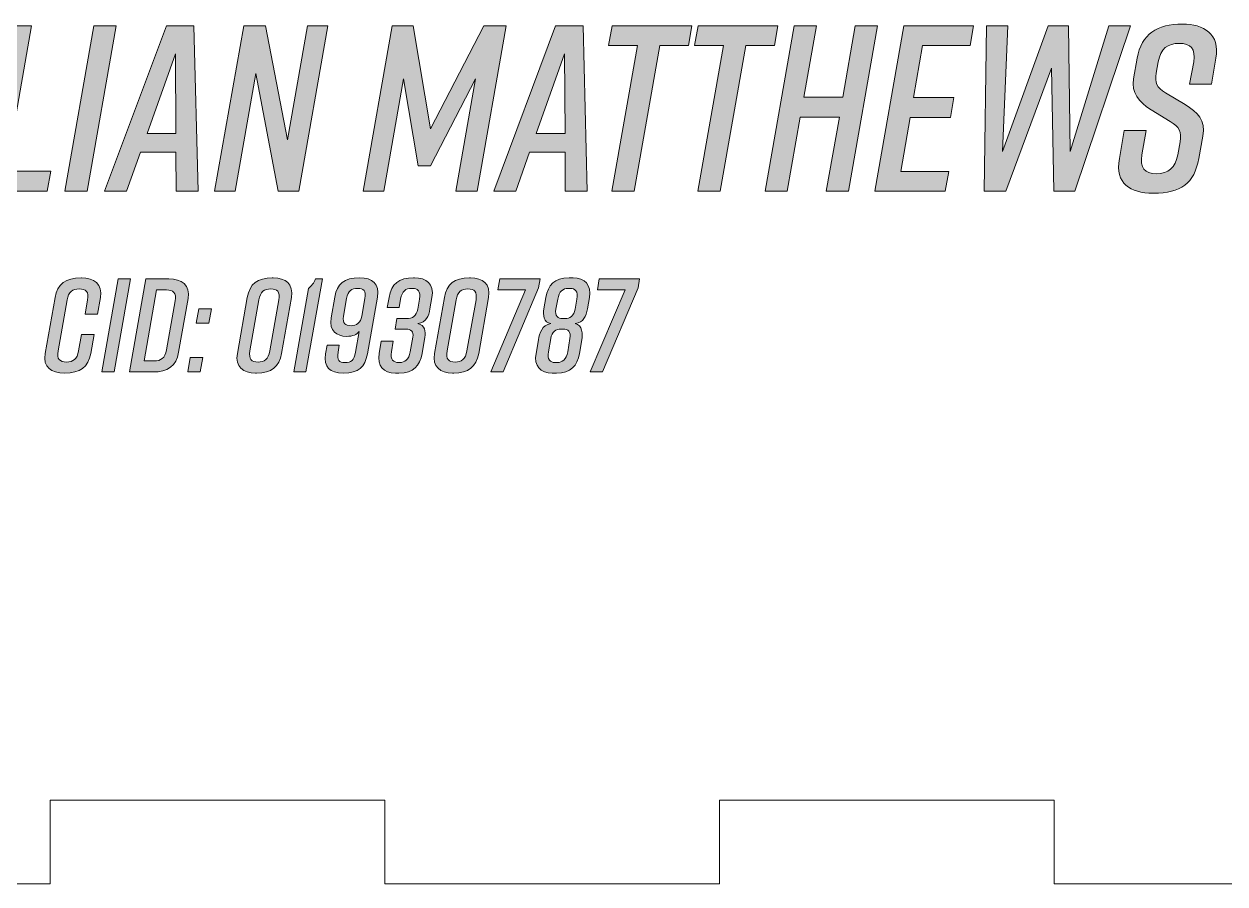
# Model space of a CAD drawing. Header units: millimetres. Extents: x 3 to 406, y -266 to -4.
# Drawn here: x 87.3 to 144.7, y -184.8 to -143.7 of the extents above; entities that cross this region are included whole.
import ezdxf

# ---------------------------------------------------------------- set-up
doc = ezdxf.new("R2010")
doc.units = ezdxf.units.MM
doc.header["$MEASUREMENT"] = 0
doc.layers.add('Layer 1', color=7, linetype='Continuous', lineweight=0)

# ---------------------------------------------------------------- blocks, each defined once
blk = doc.blocks.new('Block_1')
at = {"layer": 'Layer 1', "color": 12, "lineweight": 9, "true_color": 0xe30613}
blk.add_lwpolyline([(40.567, -184.824), (56.567, -184.824), (56.567, -180.824), (72.567, -180.824), (72.567, -184.824), (88.567, -184.824), (88.567, -180.824), (104.567, -180.824), (104.567, -184.824), (120.567, -184.824), (120.567, -180.824), (136.567, -180.824), (136.567, -184.824), (152.567, -184.824)], dxfattribs=at)
blk = doc.blocks.new('Block_2')
at = {"layer": 'Layer 1', "true_color": 0x1d1d1b, "transparency": 33554687}
h = blk.add_hatch(color=250, dxfattribs=at)
h.dxf.hatch_style = 2
edge = h.paths.add_edge_path()
edge.add_spline(control_points=[(88.428, -151.721), (88.428, -151.721), (85.233, -151.721), (85.233, -151.721), (85.233, -151.721), (86.621, -143.819), (86.621, -143.819), (86.621, -143.819), (87.683, -143.819), (87.683, -143.819), (87.683, -143.819), (86.464, -150.762), (86.464, -150.762), (86.464, -150.762), (88.597, -150.762), (88.597, -150.762), (88.597, -150.762), (88.428, -151.721), (88.428, -151.721)], knot_values=[0, 0, 0, 0, 1, 1, 1, 2, 2, 2, 3, 3, 3, 4, 4, 4, 5, 5, 5, 6, 6, 6, 6], degree=3, periodic=0)
h = blk.add_hatch(color=250, dxfattribs=at)
h.dxf.hatch_style = 2
edge = h.paths.add_edge_path()
edge.add_spline(control_points=[(89.274, -151.721), (89.274, -151.721), (90.663, -143.819), (90.663, -143.819), (90.663, -143.819), (91.724, -143.819), (91.724, -143.819), (91.724, -143.819), (90.336, -151.721), (90.336, -151.721), (90.336, -151.721), (89.274, -151.721), (89.274, -151.721)], knot_values=[0, 0, 0, 0, 1, 1, 1, 2, 2, 2, 3, 3, 3, 4, 4, 4, 4], degree=3, periodic=0)
h = blk.add_hatch(color=250, dxfattribs=at)
h.dxf.hatch_style = 2
edge = h.paths.add_edge_path()
edge.add_spline(control_points=[(94.58, -148.967), (94.58, -148.967), (94.558, -145.151), (94.558, -145.151), (94.558, -145.151), (93.203, -148.967), (93.203, -148.967), (93.203, -148.967), (94.58, -148.967), (94.58, -148.967)], knot_values=[0, 0, 0, 0, 1, 1, 1, 2, 2, 2, 3, 3, 3, 3], degree=3, periodic=0)
edge = h.paths.add_edge_path()
edge.add_spline(control_points=[(94.58, -149.859), (94.58, -149.859), (92.887, -149.859), (92.887, -149.859), (92.887, -149.859), (92.221, -151.721), (92.221, -151.721), (92.221, -151.721), (91.171, -151.721), (91.171, -151.721), (91.171, -151.721), (94.129, -143.819), (94.129, -143.819), (94.129, -143.819), (95.438, -143.819), (95.438, -143.819), (95.438, -143.819), (95.641, -151.721), (95.641, -151.721), (95.641, -151.721), (94.591, -151.721), (94.591, -151.721), (94.591, -151.721), (94.58, -149.859), (94.58, -149.859)], knot_values=[0, 0, 0, 0, 1, 1, 1, 2, 2, 2, 3, 3, 3, 4, 4, 4, 5, 5, 5, 6, 6, 6, 7, 7, 7, 8, 8, 8, 8], degree=3, periodic=0)
h = blk.add_hatch(color=250, dxfattribs=at)
h.dxf.hatch_style = 2
edge = h.paths.add_edge_path()
edge.add_spline(control_points=[(96.432, -151.721), (96.432, -151.721), (97.82, -143.819), (97.82, -143.819), (97.82, -143.819), (98.87, -143.819), (98.87, -143.819), (98.87, -143.819), (99.92, -149.26), (99.92, -149.26), (99.92, -149.26), (100.868, -143.819), (100.868, -143.819), (100.868, -143.819), (101.85, -143.819), (101.85, -143.819), (101.85, -143.819), (100.462, -151.721), (100.462, -151.721), (100.462, -151.721), (99.468, -151.721), (99.468, -151.721), (99.468, -151.721), (98.396, -146.1), (98.396, -146.1), (98.396, -146.1), (97.414, -151.721), (97.414, -151.721), (97.414, -151.721), (96.432, -151.721), (96.432, -151.721)], knot_values=[0, 0, 0, 0, 1, 1, 1, 2, 2, 2, 3, 3, 3, 4, 4, 4, 5, 5, 5, 6, 6, 6, 7, 7, 7, 8, 8, 8, 9, 9, 9, 10, 10, 10, 10], degree=3, periodic=0)
h = blk.add_hatch(color=250, dxfattribs=at)
h.dxf.hatch_style = 2
edge = h.paths.add_edge_path()
edge.add_spline(control_points=[(106.749, -150.502), (106.749, -150.502), (106.162, -150.502), (106.162, -150.502), (106.162, -150.502), (105.462, -146.348), (105.462, -146.348), (105.462, -146.348), (104.526, -151.721), (104.526, -151.721), (104.526, -151.721), (103.532, -151.721), (103.532, -151.721), (103.532, -151.721), (104.92, -143.819), (104.92, -143.819), (104.92, -143.819), (105.914, -143.819), (105.914, -143.819), (105.914, -143.819), (106.749, -148.73), (106.749, -148.73), (106.749, -148.73), (109.3, -143.819), (109.3, -143.819), (109.3, -143.819), (110.373, -143.819), (110.373, -143.819), (110.373, -143.819), (108.984, -151.721), (108.984, -151.721), (108.984, -151.721), (107.957, -151.721), (107.957, -151.721), (107.957, -151.721), (108.905, -146.348), (108.905, -146.348), (108.905, -146.348), (106.749, -150.502), (106.749, -150.502)], knot_values=[0, 0, 0, 0, 1, 1, 1, 2, 2, 2, 3, 3, 3, 4, 4, 4, 5, 5, 5, 6, 6, 6, 7, 7, 7, 8, 8, 8, 9, 9, 9, 10, 10, 10, 11, 11, 11, 12, 12, 12, 13, 13, 13, 13], degree=3, periodic=0)
h = blk.add_hatch(color=250, dxfattribs=at)
h.dxf.hatch_style = 2
edge = h.paths.add_edge_path()
edge.add_spline(control_points=[(113.183, -148.967), (113.183, -148.967), (113.161, -145.151), (113.161, -145.151), (113.161, -145.151), (111.806, -148.967), (111.806, -148.967), (111.806, -148.967), (113.183, -148.967), (113.183, -148.967)], knot_values=[0, 0, 0, 0, 1, 1, 1, 2, 2, 2, 3, 3, 3, 3], degree=3, periodic=0)
edge = h.paths.add_edge_path()
edge.add_spline(control_points=[(113.183, -149.859), (113.183, -149.859), (111.49, -149.859), (111.49, -149.859), (111.49, -149.859), (110.824, -151.721), (110.824, -151.721), (110.824, -151.721), (109.775, -151.721), (109.775, -151.721), (109.775, -151.721), (112.732, -143.819), (112.732, -143.819), (112.732, -143.819), (114.041, -143.819), (114.041, -143.819), (114.041, -143.819), (114.245, -151.721), (114.245, -151.721), (114.245, -151.721), (113.195, -151.721), (113.195, -151.721), (113.195, -151.721), (113.183, -149.859), (113.183, -149.859)], knot_values=[0, 0, 0, 0, 1, 1, 1, 2, 2, 2, 3, 3, 3, 4, 4, 4, 5, 5, 5, 6, 6, 6, 7, 7, 7, 8, 8, 8, 8], degree=3, periodic=0)
h = blk.add_hatch(color=250, dxfattribs=at)
h.dxf.hatch_style = 2
edge = h.paths.add_edge_path()
edge.add_spline(control_points=[(119.088, -144.756), (119.088, -144.756), (117.711, -144.756), (117.711, -144.756), (117.711, -144.756), (116.48, -151.721), (116.48, -151.721), (116.48, -151.721), (115.419, -151.721), (115.419, -151.721), (115.419, -151.721), (116.65, -144.756), (116.65, -144.756), (116.65, -144.756), (115.261, -144.756), (115.261, -144.756), (115.261, -144.756), (115.43, -143.819), (115.43, -143.819), (115.43, -143.819), (119.246, -143.819), (119.246, -143.819), (119.246, -143.819), (119.088, -144.756), (119.088, -144.756)], knot_values=[0, 0, 0, 0, 1, 1, 1, 2, 2, 2, 3, 3, 3, 4, 4, 4, 5, 5, 5, 6, 6, 6, 7, 7, 7, 8, 8, 8, 8], degree=3, periodic=0)
h = blk.add_hatch(color=250, dxfattribs=at)
h.dxf.hatch_style = 2
edge = h.paths.add_edge_path()
edge.add_spline(control_points=[(123.197, -144.756), (123.197, -144.756), (121.82, -144.756), (121.82, -144.756), (121.82, -144.756), (120.59, -151.721), (120.59, -151.721), (120.59, -151.721), (119.529, -151.721), (119.529, -151.721), (119.529, -151.721), (120.759, -144.756), (120.759, -144.756), (120.759, -144.756), (119.37, -144.756), (119.37, -144.756), (119.37, -144.756), (119.54, -143.819), (119.54, -143.819), (119.54, -143.819), (123.355, -143.819), (123.355, -143.819), (123.355, -143.819), (123.197, -144.756), (123.197, -144.756)], knot_values=[0, 0, 0, 0, 1, 1, 1, 2, 2, 2, 3, 3, 3, 4, 4, 4, 5, 5, 5, 6, 6, 6, 7, 7, 7, 8, 8, 8, 8], degree=3, periodic=0)
h = blk.add_hatch(color=250, dxfattribs=at)
h.dxf.hatch_style = 2
edge = h.paths.add_edge_path()
edge.add_spline(control_points=[(125.195, -143.819), (125.195, -143.819), (124.597, -147.228), (124.597, -147.228), (124.597, -147.228), (126.46, -147.228), (126.46, -147.228), (126.46, -147.228), (127.058, -143.819), (127.058, -143.819), (127.058, -143.819), (128.119, -143.819), (128.119, -143.819), (128.119, -143.819), (126.731, -151.721), (126.731, -151.721), (126.731, -151.721), (125.67, -151.721), (125.67, -151.721), (125.67, -151.721), (126.302, -148.177), (126.302, -148.177), (126.302, -148.177), (124.428, -148.177), (124.428, -148.177), (124.428, -148.177), (123.807, -151.721), (123.807, -151.721), (123.807, -151.721), (122.746, -151.721), (122.746, -151.721), (122.746, -151.721), (124.134, -143.819), (124.134, -143.819), (124.134, -143.819), (125.195, -143.819), (125.195, -143.819)], knot_values=[0, 0, 0, 0, 1, 1, 1, 2, 2, 2, 3, 3, 3, 4, 4, 4, 5, 5, 5, 6, 6, 6, 7, 7, 7, 8, 8, 8, 9, 9, 9, 10, 10, 10, 11, 11, 11, 12, 12, 12, 12], degree=3, periodic=0)
h = blk.add_hatch(color=250, dxfattribs=at)
h.dxf.hatch_style = 2
edge = h.paths.add_edge_path()
edge.add_spline(control_points=[(127.995, -151.721), (127.995, -151.721), (129.383, -143.819), (129.383, -143.819), (129.383, -143.819), (132.713, -143.819), (132.713, -143.819), (132.713, -143.819), (132.555, -144.756), (132.555, -144.756), (132.555, -144.756), (130.275, -144.756), (130.275, -144.756), (130.275, -144.756), (129.846, -147.24), (129.846, -147.24), (129.846, -147.24), (131.765, -147.24), (131.765, -147.24), (131.765, -147.24), (131.607, -148.188), (131.607, -148.188), (131.607, -148.188), (129.677, -148.188), (129.677, -148.188), (129.677, -148.188), (129.226, -150.784), (129.226, -150.784), (129.226, -150.784), (131.528, -150.784), (131.528, -150.784), (131.528, -150.784), (131.359, -151.721), (131.359, -151.721), (131.359, -151.721), (127.995, -151.721), (127.995, -151.721)], knot_values=[0, 0, 0, 0, 1, 1, 1, 2, 2, 2, 3, 3, 3, 4, 4, 4, 5, 5, 5, 6, 6, 6, 7, 7, 7, 8, 8, 8, 9, 9, 9, 10, 10, 10, 11, 11, 11, 12, 12, 12, 12], degree=3, periodic=0)
h = blk.add_hatch(color=250, dxfattribs=at)
h.dxf.hatch_style = 2
edge = h.paths.add_edge_path()
edge.add_spline(control_points=[(137.545, -151.721), (137.545, -151.721), (136.541, -151.721), (136.541, -151.721), (136.541, -151.721), (136.439, -145.84), (136.439, -145.84), (136.439, -145.84), (134.25, -151.721), (134.25, -151.721), (134.25, -151.721), (133.211, -151.721), (133.211, -151.721), (133.211, -151.721), (133.324, -143.819), (133.324, -143.819), (133.324, -143.819), (134.351, -143.819), (134.351, -143.819), (134.351, -143.819), (134.091, -149.824), (134.091, -149.824), (134.091, -149.824), (136.281, -143.819), (136.281, -143.819), (136.281, -143.819), (137.252, -143.819), (137.252, -143.819), (137.252, -143.819), (137.331, -149.824), (137.331, -149.824), (137.331, -149.824), (139.182, -143.819), (139.182, -143.819), (139.182, -143.819), (140.21, -143.819), (140.21, -143.819), (140.21, -143.819), (137.545, -151.721), (137.545, -151.721)], knot_values=[0, 0, 0, 0, 1, 1, 1, 2, 2, 2, 3, 3, 3, 4, 4, 4, 5, 5, 5, 6, 6, 6, 7, 7, 7, 8, 8, 8, 9, 9, 9, 10, 10, 10, 11, 11, 11, 12, 12, 12, 13, 13, 13, 13], degree=3, periodic=0)
h = blk.add_hatch(color=250, dxfattribs=at)
h.dxf.hatch_style = 2
edge = h.paths.add_edge_path()
edge.add_spline(control_points=[(143.032, -146.607), (143.032, -146.607), (143.235, -145.535), (143.235, -145.535), (143.337, -144.903), (143.088, -144.655), (142.535, -144.655), (141.993, -144.655), (141.643, -144.903), (141.542, -145.535), (141.542, -145.535), (141.44, -146.077), (141.44, -146.077), (141.361, -146.551), (141.474, -146.754), (141.88, -147.014), (141.88, -147.014), (142.817, -147.578), (142.817, -147.578), (143.427, -147.962), (143.811, -148.312), (143.675, -149.08), (143.675, -149.08), (143.472, -150.163), (143.472, -150.163), (143.269, -151.349), (142.614, -151.811), (141.305, -151.811), (141.305, -151.811), (141.282, -151.811), (141.282, -151.811), (140.199, -151.811), (139.465, -151.36), (139.679, -150.163), (139.679, -150.163), (139.916, -148.82), (139.916, -148.82), (139.916, -148.82), (140.966, -148.82), (140.966, -148.82), (140.966, -148.82), (140.752, -149.983), (140.752, -149.983), (140.65, -150.603), (140.887, -150.886), (141.451, -150.886), (142.005, -150.886), (142.366, -150.603), (142.467, -149.983), (142.467, -149.983), (142.58, -149.362), (142.58, -149.362), (142.671, -148.865), (142.535, -148.651), (142.106, -148.391), (142.106, -148.391), (141.192, -147.827), (141.192, -147.827), (140.594, -147.454), (140.244, -147.003), (140.357, -146.348), (140.357, -146.348), (140.526, -145.354), (140.526, -145.354), (140.729, -144.214), (141.497, -143.729), (142.693, -143.729), (142.693, -143.729), (142.716, -143.729), (142.716, -143.729), (143.687, -143.729), (144.511, -144.214), (144.296, -145.354), (144.296, -145.354), (144.081, -146.607), (144.081, -146.607), (144.081, -146.607), (143.032, -146.607), (143.032, -146.607)], knot_values=[0, 0, 0, 0, 1, 1, 1, 2, 2, 2, 3, 3, 3, 4, 4, 4, 5, 5, 5, 6, 6, 6, 7, 7, 7, 8, 8, 8, 9, 9, 9, 10, 10, 10, 11, 11, 11, 12, 12, 12, 13, 13, 13, 14, 14, 14, 15, 15, 15, 16, 16, 16, 17, 17, 17, 18, 18, 18, 19, 19, 19, 20, 20, 20, 21, 21, 21, 22, 22, 22, 23, 23, 23, 24, 24, 24, 25, 25, 25, 26, 26, 26, 26], degree=3, periodic=0)
at = {"layer": 'Layer 1'}
for points, knots in [([(88.428, -151.721), (88.428, -151.721), (85.233, -151.721), (85.233, -151.721), (85.233, -151.721), (86.621, -143.819), (86.621, -143.819), (86.621, -143.819), (87.683, -143.819), (87.683, -143.819), (87.683, -143.819), (86.464, -150.762), (86.464, -150.762), (86.464, -150.762), (88.597, -150.762), (88.597, -150.762), (88.597, -150.762), (88.428, -151.721), (88.428, -151.721)], [0, 0, 0, 0, 1, 1, 1, 2, 2, 2, 3, 3, 3, 4, 4, 4, 5, 5, 5, 6, 6, 6, 6]), ([(89.274, -151.721), (89.274, -151.721), (90.663, -143.819), (90.663, -143.819), (90.663, -143.819), (91.724, -143.819), (91.724, -143.819), (91.724, -143.819), (90.336, -151.721), (90.336, -151.721), (90.336, -151.721), (89.274, -151.721), (89.274, -151.721)], [0, 0, 0, 0, 1, 1, 1, 2, 2, 2, 3, 3, 3, 4, 4, 4, 4]), ([(94.58, -149.859), (94.58, -149.859), (92.887, -149.859), (92.887, -149.859), (92.887, -149.859), (92.221, -151.721), (92.221, -151.721), (92.221, -151.721), (91.171, -151.721), (91.171, -151.721), (91.171, -151.721), (94.129, -143.819), (94.129, -143.819), (94.129, -143.819), (95.438, -143.819), (95.438, -143.819), (95.438, -143.819), (95.641, -151.721), (95.641, -151.721), (95.641, -151.721), (94.591, -151.721), (94.591, -151.721), (94.591, -151.721), (94.58, -149.859), (94.58, -149.859)], [0, 0, 0, 0, 1, 1, 1, 2, 2, 2, 3, 3, 3, 4, 4, 4, 5, 5, 5, 6, 6, 6, 7, 7, 7, 8, 8, 8, 8]), ([(96.432, -151.721), (96.432, -151.721), (97.82, -143.819), (97.82, -143.819), (97.82, -143.819), (98.87, -143.819), (98.87, -143.819), (98.87, -143.819), (99.92, -149.26), (99.92, -149.26), (99.92, -149.26), (100.868, -143.819), (100.868, -143.819), (100.868, -143.819), (101.85, -143.819), (101.85, -143.819), (101.85, -143.819), (100.462, -151.721), (100.462, -151.721), (100.462, -151.721), (99.468, -151.721), (99.468, -151.721), (99.468, -151.721), (98.396, -146.1), (98.396, -146.1), (98.396, -146.1), (97.414, -151.721), (97.414, -151.721), (97.414, -151.721), (96.432, -151.721), (96.432, -151.721)], [0, 0, 0, 0, 1, 1, 1, 2, 2, 2, 3, 3, 3, 4, 4, 4, 5, 5, 5, 6, 6, 6, 7, 7, 7, 8, 8, 8, 9, 9, 9, 10, 10, 10, 10]), ([(106.749, -150.502), (106.749, -150.502), (106.162, -150.502), (106.162, -150.502), (106.162, -150.502), (105.462, -146.348), (105.462, -146.348), (105.462, -146.348), (104.526, -151.721), (104.526, -151.721), (104.526, -151.721), (103.532, -151.721), (103.532, -151.721), (103.532, -151.721), (104.92, -143.819), (104.92, -143.819), (104.92, -143.819), (105.914, -143.819), (105.914, -143.819), (105.914, -143.819), (106.749, -148.73), (106.749, -148.73), (106.749, -148.73), (109.3, -143.819), (109.3, -143.819), (109.3, -143.819), (110.373, -143.819), (110.373, -143.819), (110.373, -143.819), (108.984, -151.721), (108.984, -151.721), (108.984, -151.721), (107.957, -151.721), (107.957, -151.721), (107.957, -151.721), (108.905, -146.348), (108.905, -146.348), (108.905, -146.348), (106.749, -150.502), (106.749, -150.502)], [0, 0, 0, 0, 1, 1, 1, 2, 2, 2, 3, 3, 3, 4, 4, 4, 5, 5, 5, 6, 6, 6, 7, 7, 7, 8, 8, 8, 9, 9, 9, 10, 10, 10, 11, 11, 11, 12, 12, 12, 13, 13, 13, 13]), ([(113.183, -149.859), (113.183, -149.859), (111.49, -149.859), (111.49, -149.859), (111.49, -149.859), (110.824, -151.721), (110.824, -151.721), (110.824, -151.721), (109.775, -151.721), (109.775, -151.721), (109.775, -151.721), (112.732, -143.819), (112.732, -143.819), (112.732, -143.819), (114.041, -143.819), (114.041, -143.819), (114.041, -143.819), (114.245, -151.721), (114.245, -151.721), (114.245, -151.721), (113.195, -151.721), (113.195, -151.721), (113.195, -151.721), (113.183, -149.859), (113.183, -149.859)], [0, 0, 0, 0, 1, 1, 1, 2, 2, 2, 3, 3, 3, 4, 4, 4, 5, 5, 5, 6, 6, 6, 7, 7, 7, 8, 8, 8, 8]), ([(119.088, -144.756), (119.088, -144.756), (117.711, -144.756), (117.711, -144.756), (117.711, -144.756), (116.48, -151.721), (116.48, -151.721), (116.48, -151.721), (115.419, -151.721), (115.419, -151.721), (115.419, -151.721), (116.65, -144.756), (116.65, -144.756), (116.65, -144.756), (115.261, -144.756), (115.261, -144.756), (115.261, -144.756), (115.43, -143.819), (115.43, -143.819), (115.43, -143.819), (119.246, -143.819), (119.246, -143.819), (119.246, -143.819), (119.088, -144.756), (119.088, -144.756)], [0, 0, 0, 0, 1, 1, 1, 2, 2, 2, 3, 3, 3, 4, 4, 4, 5, 5, 5, 6, 6, 6, 7, 7, 7, 8, 8, 8, 8]), ([(123.197, -144.756), (123.197, -144.756), (121.82, -144.756), (121.82, -144.756), (121.82, -144.756), (120.59, -151.721), (120.59, -151.721), (120.59, -151.721), (119.529, -151.721), (119.529, -151.721), (119.529, -151.721), (120.759, -144.756), (120.759, -144.756), (120.759, -144.756), (119.37, -144.756), (119.37, -144.756), (119.37, -144.756), (119.54, -143.819), (119.54, -143.819), (119.54, -143.819), (123.355, -143.819), (123.355, -143.819), (123.355, -143.819), (123.197, -144.756), (123.197, -144.756)], [0, 0, 0, 0, 1, 1, 1, 2, 2, 2, 3, 3, 3, 4, 4, 4, 5, 5, 5, 6, 6, 6, 7, 7, 7, 8, 8, 8, 8]), ([(125.195, -143.819), (125.195, -143.819), (124.597, -147.228), (124.597, -147.228), (124.597, -147.228), (126.46, -147.228), (126.46, -147.228), (126.46, -147.228), (127.058, -143.819), (127.058, -143.819), (127.058, -143.819), (128.119, -143.819), (128.119, -143.819), (128.119, -143.819), (126.731, -151.721), (126.731, -151.721), (126.731, -151.721), (125.67, -151.721), (125.67, -151.721), (125.67, -151.721), (126.302, -148.177), (126.302, -148.177), (126.302, -148.177), (124.428, -148.177), (124.428, -148.177), (124.428, -148.177), (123.807, -151.721), (123.807, -151.721), (123.807, -151.721), (122.746, -151.721), (122.746, -151.721), (122.746, -151.721), (124.134, -143.819), (124.134, -143.819), (124.134, -143.819), (125.195, -143.819), (125.195, -143.819)], [0, 0, 0, 0, 1, 1, 1, 2, 2, 2, 3, 3, 3, 4, 4, 4, 5, 5, 5, 6, 6, 6, 7, 7, 7, 8, 8, 8, 9, 9, 9, 10, 10, 10, 11, 11, 11, 12, 12, 12, 12]), ([(127.995, -151.721), (127.995, -151.721), (129.383, -143.819), (129.383, -143.819), (129.383, -143.819), (132.713, -143.819), (132.713, -143.819), (132.713, -143.819), (132.555, -144.756), (132.555, -144.756), (132.555, -144.756), (130.275, -144.756), (130.275, -144.756), (130.275, -144.756), (129.846, -147.24), (129.846, -147.24), (129.846, -147.24), (131.765, -147.24), (131.765, -147.24), (131.765, -147.24), (131.607, -148.188), (131.607, -148.188), (131.607, -148.188), (129.677, -148.188), (129.677, -148.188), (129.677, -148.188), (129.226, -150.784), (129.226, -150.784), (129.226, -150.784), (131.528, -150.784), (131.528, -150.784), (131.528, -150.784), (131.359, -151.721), (131.359, -151.721), (131.359, -151.721), (127.995, -151.721), (127.995, -151.721)], [0, 0, 0, 0, 1, 1, 1, 2, 2, 2, 3, 3, 3, 4, 4, 4, 5, 5, 5, 6, 6, 6, 7, 7, 7, 8, 8, 8, 9, 9, 9, 10, 10, 10, 11, 11, 11, 12, 12, 12, 12]), ([(137.545, -151.721), (137.545, -151.721), (136.541, -151.721), (136.541, -151.721), (136.541, -151.721), (136.439, -145.84), (136.439, -145.84), (136.439, -145.84), (134.25, -151.721), (134.25, -151.721), (134.25, -151.721), (133.211, -151.721), (133.211, -151.721), (133.211, -151.721), (133.324, -143.819), (133.324, -143.819), (133.324, -143.819), (134.351, -143.819), (134.351, -143.819), (134.351, -143.819), (134.091, -149.824), (134.091, -149.824), (134.091, -149.824), (136.281, -143.819), (136.281, -143.819), (136.281, -143.819), (137.252, -143.819), (137.252, -143.819), (137.252, -143.819), (137.331, -149.824), (137.331, -149.824), (137.331, -149.824), (139.182, -143.819), (139.182, -143.819), (139.182, -143.819), (140.21, -143.819), (140.21, -143.819), (140.21, -143.819), (137.545, -151.721), (137.545, -151.721)], [0, 0, 0, 0, 1, 1, 1, 2, 2, 2, 3, 3, 3, 4, 4, 4, 5, 5, 5, 6, 6, 6, 7, 7, 7, 8, 8, 8, 9, 9, 9, 10, 10, 10, 11, 11, 11, 12, 12, 12, 13, 13, 13, 13]), ([(143.032, -146.607), (143.032, -146.607), (143.235, -145.535), (143.235, -145.535), (143.337, -144.903), (143.088, -144.655), (142.535, -144.655), (141.993, -144.655), (141.643, -144.903), (141.542, -145.535), (141.542, -145.535), (141.44, -146.077), (141.44, -146.077), (141.361, -146.551), (141.474, -146.754), (141.88, -147.014), (141.88, -147.014), (142.817, -147.578), (142.817, -147.578), (143.427, -147.962), (143.811, -148.312), (143.675, -149.08), (143.675, -149.08), (143.472, -150.163), (143.472, -150.163), (143.269, -151.349), (142.614, -151.811), (141.305, -151.811), (141.305, -151.811), (141.282, -151.811), (141.282, -151.811), (140.199, -151.811), (139.465, -151.36), (139.679, -150.163), (139.679, -150.163), (139.916, -148.82), (139.916, -148.82), (139.916, -148.82), (140.966, -148.82), (140.966, -148.82), (140.966, -148.82), (140.752, -149.983), (140.752, -149.983), (140.65, -150.603), (140.887, -150.886), (141.451, -150.886), (142.005, -150.886), (142.366, -150.603), (142.467, -149.983), (142.467, -149.983), (142.58, -149.362), (142.58, -149.362), (142.671, -148.865), (142.535, -148.651), (142.106, -148.391), (142.106, -148.391), (141.192, -147.827), (141.192, -147.827), (140.594, -147.454), (140.244, -147.003), (140.357, -146.348), (140.357, -146.348), (140.526, -145.354), (140.526, -145.354), (140.729, -144.214), (141.497, -143.729), (142.693, -143.729), (142.693, -143.729), (142.716, -143.729), (142.716, -143.729), (143.687, -143.729), (144.511, -144.214), (144.296, -145.354), (144.296, -145.354), (144.081, -146.607), (144.081, -146.607), (144.081, -146.607), (143.032, -146.607), (143.032, -146.607)], [0, 0, 0, 0, 1, 1, 1, 2, 2, 2, 3, 3, 3, 4, 4, 4, 5, 5, 5, 6, 6, 6, 7, 7, 7, 8, 8, 8, 9, 9, 9, 10, 10, 10, 11, 11, 11, 12, 12, 12, 13, 13, 13, 14, 14, 14, 15, 15, 15, 16, 16, 16, 17, 17, 17, 18, 18, 18, 19, 19, 19, 20, 20, 20, 21, 21, 21, 22, 22, 22, 23, 23, 23, 24, 24, 24, 25, 25, 25, 26, 26, 26, 26]), ([(94.58, -148.967), (94.58, -148.967), (94.558, -145.151), (94.558, -145.151), (94.558, -145.151), (93.203, -148.967), (93.203, -148.967), (93.203, -148.967), (94.58, -148.967), (94.58, -148.967)], [0, 0, 0, 0, 1, 1, 1, 2, 2, 2, 3, 3, 3, 3]), ([(113.183, -148.967), (113.183, -148.967), (113.161, -145.151), (113.161, -145.151), (113.161, -145.151), (111.806, -148.967), (111.806, -148.967), (111.806, -148.967), (113.183, -148.967), (113.183, -148.967)], [0, 0, 0, 0, 1, 1, 1, 2, 2, 2, 3, 3, 3, 3])]:
    blk.add_open_spline(points, degree=3, knots=knots, dxfattribs=at)
blk = doc.blocks.new('Block_3')
at = {"layer": 'Layer 1', "true_color": 0x1d1d1b, "transparency": 33554687}
h = blk.add_hatch(color=250, dxfattribs=at)
h.dxf.hatch_style = 2
edge = h.paths.add_edge_path()
edge.add_spline(control_points=[(90.506, -159.467), (90.391, -160.134), (89.998, -160.407), (89.261, -160.407), (89.261, -160.407), (89.248, -160.407), (89.248, -160.407), (88.638, -160.407), (88.207, -160.14), (88.333, -159.467), (88.333, -159.467), (88.804, -156.799), (88.804, -156.799), (88.911, -156.158), (89.312, -155.859), (90.049, -155.859), (90.049, -155.859), (90.061, -155.859), (90.061, -155.859), (90.671, -155.859), (91.09, -156.158), (90.976, -156.799), (90.976, -156.799), (90.836, -157.593), (90.836, -157.593), (90.836, -157.593), (90.239, -157.593), (90.239, -157.593), (90.239, -157.593), (90.36, -156.913), (90.36, -156.913), (90.423, -156.526), (90.29, -156.386), (89.959, -156.386), (89.636, -156.386), (89.445, -156.526), (89.382, -156.913), (89.382, -156.913), (88.95, -159.353), (88.95, -159.353), (88.88, -159.74), (89.02, -159.88), (89.35, -159.88), (89.674, -159.88), (89.858, -159.74), (89.928, -159.353), (89.928, -159.353), (90.068, -158.565), (90.068, -158.565), (90.068, -158.565), (90.665, -158.565), (90.665, -158.565), (90.665, -158.565), (90.506, -159.467), (90.506, -159.467)], knot_values=[0, 0, 0, 0, 1, 1, 1, 2, 2, 2, 3, 3, 3, 4, 4, 4, 5, 5, 5, 6, 6, 6, 7, 7, 7, 8, 8, 8, 9, 9, 9, 10, 10, 10, 11, 11, 11, 12, 12, 12, 13, 13, 13, 14, 14, 14, 15, 15, 15, 16, 16, 16, 17, 17, 17, 18, 18, 18, 18], degree=3, periodic=0)
h = blk.add_hatch(color=250, dxfattribs=at)
h.dxf.hatch_style = 2
edge = h.paths.add_edge_path()
edge.add_spline(control_points=[(91.032, -160.356), (91.032, -160.356), (91.814, -155.91), (91.814, -155.91), (91.814, -155.91), (92.411, -155.91), (92.411, -155.91), (92.411, -155.91), (91.629, -160.356), (91.629, -160.356), (91.629, -160.356), (91.032, -160.356), (91.032, -160.356)], knot_values=[0, 0, 0, 0, 1, 1, 1, 2, 2, 2, 3, 3, 3, 4, 4, 4, 4], degree=3, periodic=0)
h = blk.add_hatch(color=250, dxfattribs=at)
h.dxf.hatch_style = 2
edge = h.paths.add_edge_path()
edge.add_spline(control_points=[(94.125, -156.437), (94.125, -156.437), (93.649, -156.437), (93.649, -156.437), (93.649, -156.437), (93.058, -159.829), (93.058, -159.829), (93.058, -159.829), (93.534, -159.829), (93.534, -159.829), (93.865, -159.829), (94.061, -159.696), (94.131, -159.302), (94.131, -159.302), (94.544, -156.964), (94.544, -156.964), (94.614, -156.57), (94.462, -156.437), (94.125, -156.437)], knot_values=[0, 0, 0, 0, 1, 1, 1, 2, 2, 2, 3, 3, 3, 4, 4, 4, 5, 5, 5, 6, 6, 6, 6], degree=3, periodic=0)
edge = h.paths.add_edge_path()
edge.add_spline(control_points=[(95.16, -156.85), (95.16, -156.85), (94.709, -159.416), (94.709, -159.416), (94.595, -160.07), (94.201, -160.356), (93.464, -160.356), (93.464, -160.356), (92.365, -160.356), (92.365, -160.356), (92.365, -160.356), (93.147, -155.91), (93.147, -155.91), (93.147, -155.91), (94.246, -155.91), (94.246, -155.91), (94.856, -155.91), (95.281, -156.195), (95.16, -156.85)], knot_values=[0, 0, 0, 0, 1, 1, 1, 2, 2, 2, 3, 3, 3, 4, 4, 4, 5, 5, 5, 6, 6, 6, 6], degree=3, periodic=0)
h = blk.add_hatch(color=250, dxfattribs=at)
h.dxf.hatch_style = 2
edge = h.paths.add_edge_path()
edge.add_spline(control_points=[(99.116, -156.386), (98.811, -156.386), (98.614, -156.52), (98.551, -156.913), (98.551, -156.913), (98.119, -159.353), (98.119, -159.353), (98.049, -159.746), (98.195, -159.88), (98.506, -159.88), (98.811, -159.88), (99.002, -159.746), (99.072, -159.353), (99.072, -159.353), (99.504, -156.913), (99.504, -156.913), (99.567, -156.52), (99.428, -156.386), (99.116, -156.386)], knot_values=[0, 0, 0, 0, 1, 1, 1, 2, 2, 2, 3, 3, 3, 4, 4, 4, 5, 5, 5, 6, 6, 6, 6], degree=3, periodic=0)
edge = h.paths.add_edge_path()
edge.add_spline(control_points=[(100.101, -156.799), (100.101, -156.799), (99.631, -159.467), (99.631, -159.467), (99.516, -160.121), (99.148, -160.407), (98.436, -160.407), (98.436, -160.407), (98.386, -160.407), (98.386, -160.407), (97.801, -160.407), (97.401, -160.121), (97.522, -159.467), (97.522, -159.467), (97.992, -156.799), (97.992, -156.799), (98.106, -156.145), (98.475, -155.859), (99.186, -155.859), (99.186, -155.859), (99.237, -155.859), (99.237, -155.859), (99.821, -155.859), (100.215, -156.145), (100.101, -156.799)], knot_values=[0, 0, 0, 0, 1, 1, 1, 2, 2, 2, 3, 3, 3, 4, 4, 4, 5, 5, 5, 6, 6, 6, 7, 7, 7, 8, 8, 8, 8], degree=3, periodic=0)
h = blk.add_hatch(color=250, dxfattribs=at)
h.dxf.hatch_style = 2
edge = h.paths.add_edge_path()
edge.add_spline(control_points=[(100.221, -160.356), (100.221, -160.356), (100.919, -156.374), (100.919, -156.374), (101.059, -156.246), (101.18, -156.107), (101.256, -155.91), (101.256, -155.91), (101.58, -155.91), (101.58, -155.91), (101.58, -155.91), (100.798, -160.356), (100.798, -160.356), (100.798, -160.356), (100.221, -160.356), (100.221, -160.356)], knot_values=[0, 0, 0, 0, 1, 1, 1, 2, 2, 2, 3, 3, 3, 4, 4, 4, 5, 5, 5, 5], degree=3, periodic=0)
h = blk.add_hatch(color=250, dxfattribs=at)
h.dxf.hatch_style = 2
edge = h.paths.add_edge_path()
edge.add_spline(control_points=[(103.472, -157.695), (103.472, -157.695), (103.618, -156.85), (103.618, -156.85), (103.688, -156.469), (103.555, -156.361), (103.269, -156.361), (102.977, -156.361), (102.812, -156.469), (102.742, -156.85), (102.742, -156.85), (102.596, -157.695), (102.596, -157.695), (102.532, -158.038), (102.685, -158.146), (102.951, -158.146), (103.199, -158.146), (103.415, -158.025), (103.472, -157.695)], knot_values=[0, 0, 0, 0, 1, 1, 1, 2, 2, 2, 3, 3, 3, 4, 4, 4, 5, 5, 5, 6, 6, 6, 6], degree=3, periodic=0)
edge = h.paths.add_edge_path()
edge.add_spline(control_points=[(102.392, -159.073), (102.392, -159.073), (102.329, -159.416), (102.329, -159.416), (102.265, -159.797), (102.373, -159.905), (102.666, -159.905), (102.951, -159.905), (103.104, -159.797), (103.167, -159.416), (103.167, -159.416), (103.339, -158.425), (103.339, -158.425), (103.218, -158.565), (103.053, -158.654), (102.729, -158.654), (102.285, -158.654), (101.89, -158.4), (101.999, -157.777), (101.999, -157.777), (102.176, -156.774), (102.176, -156.774), (102.291, -156.132), (102.615, -155.859), (103.351, -155.859), (103.351, -155.859), (103.364, -155.859), (103.364, -155.859), (103.974, -155.859), (104.33, -156.132), (104.209, -156.774), (104.209, -156.774), (103.733, -159.492), (103.733, -159.492), (103.625, -160.134), (103.32, -160.407), (102.583, -160.407), (102.583, -160.407), (102.57, -160.407), (102.57, -160.407), (101.96, -160.407), (101.624, -160.134), (101.738, -159.492), (101.738, -159.492), (101.814, -159.073), (101.814, -159.073), (101.814, -159.073), (102.392, -159.073), (102.392, -159.073)], knot_values=[0, 0, 0, 0, 1, 1, 1, 2, 2, 2, 3, 3, 3, 4, 4, 4, 5, 5, 5, 6, 6, 6, 7, 7, 7, 8, 8, 8, 9, 9, 9, 10, 10, 10, 11, 11, 11, 12, 12, 12, 13, 13, 13, 14, 14, 14, 15, 15, 15, 16, 16, 16, 16], degree=3, periodic=0)
h = blk.add_hatch(color=250, dxfattribs=at)
h.dxf.hatch_style = 2
edge = h.paths.add_edge_path()
edge.add_spline(control_points=[(106.145, -158.044), (106.488, -158.114), (106.526, -158.444), (106.482, -158.686), (106.482, -158.686), (106.349, -159.467), (106.349, -159.467), (106.241, -160.07), (105.936, -160.407), (105.244, -160.407), (105.244, -160.407), (105.072, -160.407), (105.072, -160.407), (104.507, -160.407), (104.183, -160.07), (104.297, -159.467), (104.297, -159.467), (104.392, -158.889), (104.392, -158.889), (104.392, -158.889), (104.97, -158.889), (104.97, -158.889), (104.97, -158.889), (104.888, -159.39), (104.888, -159.39), (104.818, -159.778), (104.977, -159.905), (105.224, -159.905), (105.224, -159.905), (105.269, -159.905), (105.269, -159.905), (105.51, -159.905), (105.713, -159.778), (105.783, -159.39), (105.783, -159.39), (105.904, -158.698), (105.904, -158.698), (105.955, -158.425), (105.821, -158.305), (105.574, -158.305), (105.574, -158.305), (105.065, -158.305), (105.065, -158.305), (105.065, -158.305), (105.148, -157.809), (105.148, -157.809), (105.148, -157.809), (105.599, -157.809), (105.599, -157.809), (105.898, -157.809), (106.082, -157.688), (106.139, -157.352), (106.139, -157.352), (106.228, -156.875), (106.228, -156.875), (106.292, -156.488), (106.133, -156.361), (105.891, -156.361), (105.891, -156.361), (105.834, -156.361), (105.834, -156.361), (105.586, -156.361), (105.383, -156.488), (105.32, -156.875), (105.32, -156.875), (105.25, -157.275), (105.25, -157.275), (105.25, -157.275), (104.678, -157.275), (104.678, -157.275), (104.678, -157.275), (104.767, -156.799), (104.767, -156.799), (104.881, -156.132), (105.244, -155.859), (105.936, -155.859), (105.936, -155.859), (105.98, -155.859), (105.98, -155.859), (106.545, -155.859), (106.939, -156.132), (106.819, -156.799), (106.819, -156.799), (106.724, -157.345), (106.724, -157.345), (106.666, -157.682), (106.545, -157.987), (106.145, -158.044)], knot_values=[0, 0, 0, 0, 1, 1, 1, 2, 2, 2, 3, 3, 3, 4, 4, 4, 5, 5, 5, 6, 6, 6, 7, 7, 7, 8, 8, 8, 9, 9, 9, 10, 10, 10, 11, 11, 11, 12, 12, 12, 13, 13, 13, 14, 14, 14, 15, 15, 15, 16, 16, 16, 17, 17, 17, 18, 18, 18, 19, 19, 19, 20, 20, 20, 21, 21, 21, 22, 22, 22, 23, 23, 23, 24, 24, 24, 25, 25, 25, 26, 26, 26, 27, 27, 27, 28, 28, 28, 29, 29, 29, 29], degree=3, periodic=0)
h = blk.add_hatch(color=250, dxfattribs=at)
h.dxf.hatch_style = 2
edge = h.paths.add_edge_path()
edge.add_spline(control_points=[(108.539, -156.386), (108.234, -156.386), (108.038, -156.52), (107.974, -156.913), (107.974, -156.913), (107.542, -159.353), (107.542, -159.353), (107.472, -159.746), (107.618, -159.88), (107.929, -159.88), (108.234, -159.88), (108.425, -159.746), (108.495, -159.353), (108.495, -159.353), (108.927, -156.913), (108.927, -156.913), (108.99, -156.52), (108.851, -156.386), (108.539, -156.386)], knot_values=[0, 0, 0, 0, 1, 1, 1, 2, 2, 2, 3, 3, 3, 4, 4, 4, 5, 5, 5, 6, 6, 6, 6], degree=3, periodic=0)
edge = h.paths.add_edge_path()
edge.add_spline(control_points=[(109.524, -156.799), (109.524, -156.799), (109.054, -159.467), (109.054, -159.467), (108.939, -160.121), (108.571, -160.407), (107.859, -160.407), (107.859, -160.407), (107.809, -160.407), (107.809, -160.407), (107.224, -160.407), (106.824, -160.121), (106.945, -159.467), (106.945, -159.467), (107.415, -156.799), (107.415, -156.799), (107.529, -156.145), (107.898, -155.859), (108.609, -155.859), (108.609, -155.859), (108.66, -155.859), (108.66, -155.859), (109.244, -155.859), (109.638, -156.145), (109.524, -156.799)], knot_values=[0, 0, 0, 0, 1, 1, 1, 2, 2, 2, 3, 3, 3, 4, 4, 4, 5, 5, 5, 6, 6, 6, 7, 7, 7, 8, 8, 8, 8], degree=3, periodic=0)
h = blk.add_hatch(color=250, dxfattribs=at)
h.dxf.hatch_style = 2
edge = h.paths.add_edge_path()
edge.add_spline(control_points=[(110.221, -160.356), (110.221, -160.356), (109.631, -160.356), (109.631, -160.356), (109.631, -160.356), (111.295, -156.424), (111.295, -156.424), (111.295, -156.424), (109.974, -156.424), (109.974, -156.424), (109.974, -156.424), (110.063, -155.91), (110.063, -155.91), (110.063, -155.91), (111.987, -155.91), (111.987, -155.91), (111.987, -155.91), (111.917, -156.335), (111.917, -156.335), (111.917, -156.335), (110.221, -160.356), (110.221, -160.356)], knot_values=[0, 0, 0, 0, 1, 1, 1, 2, 2, 2, 3, 3, 3, 4, 4, 4, 5, 5, 5, 6, 6, 6, 7, 7, 7, 7], degree=3, periodic=0)
h = blk.add_hatch(color=250, dxfattribs=at)
h.dxf.hatch_style = 2
edge = h.paths.add_edge_path()
edge.add_spline(control_points=[(113.753, -156.875), (113.816, -156.5), (113.657, -156.361), (113.441, -156.361), (113.441, -156.361), (113.321, -156.361), (113.321, -156.361), (113.098, -156.361), (112.895, -156.5), (112.831, -156.875), (112.831, -156.875), (112.742, -157.352), (112.742, -157.352), (112.685, -157.688), (112.844, -157.809), (113.067, -157.809), (113.067, -157.809), (113.187, -157.809), (113.187, -157.809), (113.403, -157.809), (113.607, -157.688), (113.664, -157.352), (113.664, -157.352), (113.753, -156.875), (113.753, -156.875)], knot_values=[0, 0, 0, 0, 1, 1, 1, 2, 2, 2, 3, 3, 3, 4, 4, 4, 5, 5, 5, 6, 6, 6, 7, 7, 7, 8, 8, 8, 8], degree=3, periodic=0)
edge = h.paths.add_edge_path()
edge.add_spline(control_points=[(113.416, -158.762), (113.479, -158.425), (113.321, -158.305), (113.098, -158.305), (113.098, -158.305), (112.977, -158.305), (112.977, -158.305), (112.762, -158.305), (112.559, -158.425), (112.495, -158.762), (112.495, -158.762), (112.387, -159.39), (112.387, -159.39), (112.323, -159.765), (112.476, -159.905), (112.698, -159.905), (112.698, -159.905), (112.819, -159.905), (112.819, -159.905), (113.035, -159.905), (113.244, -159.765), (113.308, -159.39), (113.308, -159.39), (113.416, -158.762), (113.416, -158.762)], knot_values=[0, 0, 0, 0, 1, 1, 1, 2, 2, 2, 3, 3, 3, 4, 4, 4, 5, 5, 5, 6, 6, 6, 7, 7, 7, 8, 8, 8, 8], degree=3, periodic=0)
edge = h.paths.add_edge_path()
edge.add_spline(control_points=[(114.343, -156.799), (114.343, -156.799), (114.248, -157.345), (114.248, -157.345), (114.191, -157.688), (114.07, -157.993), (113.67, -158.044), (114.013, -158.101), (114.032, -158.571), (113.988, -158.813), (113.988, -158.813), (113.873, -159.467), (113.873, -159.467), (113.765, -160.07), (113.46, -160.407), (112.768, -160.407), (112.768, -160.407), (112.571, -160.407), (112.571, -160.407), (112.006, -160.407), (111.682, -160.07), (111.796, -159.467), (111.796, -159.467), (111.91, -158.813), (111.91, -158.813), (111.961, -158.508), (112.076, -158.114), (112.495, -158.044), (112.164, -158), (112.12, -157.625), (112.171, -157.345), (112.171, -157.345), (112.266, -156.799), (112.266, -156.799), (112.368, -156.195), (112.679, -155.859), (113.372, -155.859), (113.372, -155.859), (113.568, -155.859), (113.568, -155.859), (114.134, -155.859), (114.451, -156.195), (114.343, -156.799)], knot_values=[0, 0, 0, 0, 1, 1, 1, 2, 2, 2, 3, 3, 3, 4, 4, 4, 5, 5, 5, 6, 6, 6, 7, 7, 7, 8, 8, 8, 9, 9, 9, 10, 10, 10, 11, 11, 11, 12, 12, 12, 13, 13, 13, 14, 14, 14, 14], degree=3, periodic=0)
h = blk.add_hatch(color=250, dxfattribs=at)
h.dxf.hatch_style = 2
edge = h.paths.add_edge_path()
edge.add_spline(control_points=[(114.977, -160.356), (114.977, -160.356), (114.386, -160.356), (114.386, -160.356), (114.386, -160.356), (116.051, -156.424), (116.051, -156.424), (116.051, -156.424), (114.73, -156.424), (114.73, -156.424), (114.73, -156.424), (114.818, -155.91), (114.818, -155.91), (114.818, -155.91), (116.743, -155.91), (116.743, -155.91), (116.743, -155.91), (116.673, -156.335), (116.673, -156.335), (116.673, -156.335), (114.977, -160.356), (114.977, -160.356)], knot_values=[0, 0, 0, 0, 1, 1, 1, 2, 2, 2, 3, 3, 3, 4, 4, 4, 5, 5, 5, 6, 6, 6, 7, 7, 7, 7], degree=3, periodic=0)
h = blk.add_hatch(color=250, dxfattribs=at)
h.dxf.hatch_style = 2
edge = h.paths.add_edge_path()
edge.add_spline(control_points=[(96.151, -158.031), (96.151, -158.031), (95.554, -158.031), (95.554, -158.031), (95.554, -158.031), (95.674, -157.333), (95.674, -157.333), (95.674, -157.333), (96.277, -157.333), (96.277, -157.333), (96.277, -157.333), (96.151, -158.031), (96.151, -158.031)], knot_values=[0, 0, 0, 0, 1, 1, 1, 2, 2, 2, 3, 3, 3, 4, 4, 4, 4], degree=3, periodic=0)
edge = h.paths.add_edge_path()
edge.add_spline(control_points=[(95.744, -160.356), (95.744, -160.356), (95.147, -160.356), (95.147, -160.356), (95.147, -160.356), (95.268, -159.657), (95.268, -159.657), (95.268, -159.657), (95.871, -159.657), (95.871, -159.657), (95.871, -159.657), (95.744, -160.356), (95.744, -160.356)], knot_values=[0, 0, 0, 0, 1, 1, 1, 2, 2, 2, 3, 3, 3, 4, 4, 4, 4], degree=3, periodic=0)
at = {"layer": 'Layer 1'}
for points, knots in [([(90.506, -159.467), (90.391, -160.134), (89.998, -160.407), (89.261, -160.407), (89.261, -160.407), (89.248, -160.407), (89.248, -160.407), (88.638, -160.407), (88.207, -160.14), (88.333, -159.467), (88.333, -159.467), (88.804, -156.799), (88.804, -156.799), (88.911, -156.158), (89.312, -155.859), (90.049, -155.859), (90.049, -155.859), (90.061, -155.859), (90.061, -155.859), (90.671, -155.859), (91.09, -156.158), (90.976, -156.799), (90.976, -156.799), (90.836, -157.593), (90.836, -157.593), (90.836, -157.593), (90.239, -157.593), (90.239, -157.593), (90.239, -157.593), (90.36, -156.913), (90.36, -156.913), (90.423, -156.526), (90.29, -156.386), (89.959, -156.386), (89.636, -156.386), (89.445, -156.526), (89.382, -156.913), (89.382, -156.913), (88.95, -159.353), (88.95, -159.353), (88.88, -159.74), (89.02, -159.88), (89.35, -159.88), (89.674, -159.88), (89.858, -159.74), (89.928, -159.353), (89.928, -159.353), (90.068, -158.565), (90.068, -158.565), (90.068, -158.565), (90.665, -158.565), (90.665, -158.565), (90.665, -158.565), (90.506, -159.467), (90.506, -159.467)], [0, 0, 0, 0, 1, 1, 1, 2, 2, 2, 3, 3, 3, 4, 4, 4, 5, 5, 5, 6, 6, 6, 7, 7, 7, 8, 8, 8, 9, 9, 9, 10, 10, 10, 11, 11, 11, 12, 12, 12, 13, 13, 13, 14, 14, 14, 15, 15, 15, 16, 16, 16, 17, 17, 17, 18, 18, 18, 18]), ([(91.032, -160.356), (91.032, -160.356), (91.814, -155.91), (91.814, -155.91), (91.814, -155.91), (92.411, -155.91), (92.411, -155.91), (92.411, -155.91), (91.629, -160.356), (91.629, -160.356), (91.629, -160.356), (91.032, -160.356), (91.032, -160.356)], [0, 0, 0, 0, 1, 1, 1, 2, 2, 2, 3, 3, 3, 4, 4, 4, 4]), ([(95.16, -156.85), (95.16, -156.85), (94.709, -159.416), (94.709, -159.416), (94.595, -160.07), (94.201, -160.356), (93.464, -160.356), (93.464, -160.356), (92.365, -160.356), (92.365, -160.356), (92.365, -160.356), (93.147, -155.91), (93.147, -155.91), (93.147, -155.91), (94.246, -155.91), (94.246, -155.91), (94.856, -155.91), (95.281, -156.195), (95.16, -156.85)], [0, 0, 0, 0, 1, 1, 1, 2, 2, 2, 3, 3, 3, 4, 4, 4, 5, 5, 5, 6, 6, 6, 6]), ([(100.101, -156.799), (100.101, -156.799), (99.631, -159.467), (99.631, -159.467), (99.516, -160.121), (99.148, -160.407), (98.436, -160.407), (98.436, -160.407), (98.386, -160.407), (98.386, -160.407), (97.801, -160.407), (97.401, -160.121), (97.522, -159.467), (97.522, -159.467), (97.992, -156.799), (97.992, -156.799), (98.106, -156.145), (98.475, -155.859), (99.186, -155.859), (99.186, -155.859), (99.237, -155.859), (99.237, -155.859), (99.821, -155.859), (100.215, -156.145), (100.101, -156.799)], [0, 0, 0, 0, 1, 1, 1, 2, 2, 2, 3, 3, 3, 4, 4, 4, 5, 5, 5, 6, 6, 6, 7, 7, 7, 8, 8, 8, 8]), ([(100.221, -160.356), (100.221, -160.356), (100.919, -156.374), (100.919, -156.374), (101.059, -156.246), (101.18, -156.107), (101.256, -155.91), (101.256, -155.91), (101.58, -155.91), (101.58, -155.91), (101.58, -155.91), (100.798, -160.356), (100.798, -160.356), (100.798, -160.356), (100.221, -160.356), (100.221, -160.356)], [0, 0, 0, 0, 1, 1, 1, 2, 2, 2, 3, 3, 3, 4, 4, 4, 5, 5, 5, 5]), ([(102.392, -159.073), (102.392, -159.073), (102.329, -159.416), (102.329, -159.416), (102.265, -159.797), (102.373, -159.905), (102.666, -159.905), (102.951, -159.905), (103.104, -159.797), (103.167, -159.416), (103.167, -159.416), (103.339, -158.425), (103.339, -158.425), (103.218, -158.565), (103.053, -158.654), (102.729, -158.654), (102.285, -158.654), (101.89, -158.4), (101.999, -157.777), (101.999, -157.777), (102.176, -156.774), (102.176, -156.774), (102.291, -156.132), (102.615, -155.859), (103.351, -155.859), (103.351, -155.859), (103.364, -155.859), (103.364, -155.859), (103.974, -155.859), (104.33, -156.132), (104.209, -156.774), (104.209, -156.774), (103.733, -159.492), (103.733, -159.492), (103.625, -160.134), (103.32, -160.407), (102.583, -160.407), (102.583, -160.407), (102.57, -160.407), (102.57, -160.407), (101.96, -160.407), (101.624, -160.134), (101.738, -159.492), (101.738, -159.492), (101.814, -159.073), (101.814, -159.073), (101.814, -159.073), (102.392, -159.073), (102.392, -159.073)], [0, 0, 0, 0, 1, 1, 1, 2, 2, 2, 3, 3, 3, 4, 4, 4, 5, 5, 5, 6, 6, 6, 7, 7, 7, 8, 8, 8, 9, 9, 9, 10, 10, 10, 11, 11, 11, 12, 12, 12, 13, 13, 13, 14, 14, 14, 15, 15, 15, 16, 16, 16, 16]), ([(106.145, -158.044), (106.488, -158.114), (106.526, -158.444), (106.482, -158.686), (106.482, -158.686), (106.349, -159.467), (106.349, -159.467), (106.241, -160.07), (105.936, -160.407), (105.244, -160.407), (105.244, -160.407), (105.072, -160.407), (105.072, -160.407), (104.507, -160.407), (104.183, -160.07), (104.297, -159.467), (104.297, -159.467), (104.392, -158.889), (104.392, -158.889), (104.392, -158.889), (104.97, -158.889), (104.97, -158.889), (104.97, -158.889), (104.888, -159.39), (104.888, -159.39), (104.818, -159.778), (104.977, -159.905), (105.224, -159.905), (105.224, -159.905), (105.269, -159.905), (105.269, -159.905), (105.51, -159.905), (105.713, -159.778), (105.783, -159.39), (105.783, -159.39), (105.904, -158.698), (105.904, -158.698), (105.955, -158.425), (105.821, -158.305), (105.574, -158.305), (105.574, -158.305), (105.065, -158.305), (105.065, -158.305), (105.065, -158.305), (105.148, -157.809), (105.148, -157.809), (105.148, -157.809), (105.599, -157.809), (105.599, -157.809), (105.898, -157.809), (106.082, -157.688), (106.139, -157.352), (106.139, -157.352), (106.228, -156.875), (106.228, -156.875), (106.292, -156.488), (106.133, -156.361), (105.891, -156.361), (105.891, -156.361), (105.834, -156.361), (105.834, -156.361), (105.586, -156.361), (105.383, -156.488), (105.32, -156.875), (105.32, -156.875), (105.25, -157.275), (105.25, -157.275), (105.25, -157.275), (104.678, -157.275), (104.678, -157.275), (104.678, -157.275), (104.767, -156.799), (104.767, -156.799), (104.881, -156.132), (105.244, -155.859), (105.936, -155.859), (105.936, -155.859), (105.98, -155.859), (105.98, -155.859), (106.545, -155.859), (106.939, -156.132), (106.819, -156.799), (106.819, -156.799), (106.724, -157.345), (106.724, -157.345), (106.666, -157.682), (106.545, -157.987), (106.145, -158.044)], [0, 0, 0, 0, 1, 1, 1, 2, 2, 2, 3, 3, 3, 4, 4, 4, 5, 5, 5, 6, 6, 6, 7, 7, 7, 8, 8, 8, 9, 9, 9, 10, 10, 10, 11, 11, 11, 12, 12, 12, 13, 13, 13, 14, 14, 14, 15, 15, 15, 16, 16, 16, 17, 17, 17, 18, 18, 18, 19, 19, 19, 20, 20, 20, 21, 21, 21, 22, 22, 22, 23, 23, 23, 24, 24, 24, 25, 25, 25, 26, 26, 26, 27, 27, 27, 28, 28, 28, 29, 29, 29, 29]), ([(109.524, -156.799), (109.524, -156.799), (109.054, -159.467), (109.054, -159.467), (108.939, -160.121), (108.571, -160.407), (107.859, -160.407), (107.859, -160.407), (107.809, -160.407), (107.809, -160.407), (107.224, -160.407), (106.824, -160.121), (106.945, -159.467), (106.945, -159.467), (107.415, -156.799), (107.415, -156.799), (107.529, -156.145), (107.898, -155.859), (108.609, -155.859), (108.609, -155.859), (108.66, -155.859), (108.66, -155.859), (109.244, -155.859), (109.638, -156.145), (109.524, -156.799)], [0, 0, 0, 0, 1, 1, 1, 2, 2, 2, 3, 3, 3, 4, 4, 4, 5, 5, 5, 6, 6, 6, 7, 7, 7, 8, 8, 8, 8]), ([(110.221, -160.356), (110.221, -160.356), (109.631, -160.356), (109.631, -160.356), (109.631, -160.356), (111.295, -156.424), (111.295, -156.424), (111.295, -156.424), (109.974, -156.424), (109.974, -156.424), (109.974, -156.424), (110.063, -155.91), (110.063, -155.91), (110.063, -155.91), (111.987, -155.91), (111.987, -155.91), (111.987, -155.91), (111.917, -156.335), (111.917, -156.335), (111.917, -156.335), (110.221, -160.356), (110.221, -160.356)], [0, 0, 0, 0, 1, 1, 1, 2, 2, 2, 3, 3, 3, 4, 4, 4, 5, 5, 5, 6, 6, 6, 7, 7, 7, 7]), ([(114.343, -156.799), (114.343, -156.799), (114.248, -157.345), (114.248, -157.345), (114.191, -157.688), (114.07, -157.993), (113.67, -158.044), (114.013, -158.101), (114.032, -158.571), (113.988, -158.813), (113.988, -158.813), (113.873, -159.467), (113.873, -159.467), (113.765, -160.07), (113.46, -160.407), (112.768, -160.407), (112.768, -160.407), (112.571, -160.407), (112.571, -160.407), (112.006, -160.407), (111.682, -160.07), (111.796, -159.467), (111.796, -159.467), (111.91, -158.813), (111.91, -158.813), (111.961, -158.508), (112.076, -158.114), (112.495, -158.044), (112.164, -158), (112.12, -157.625), (112.171, -157.345), (112.171, -157.345), (112.266, -156.799), (112.266, -156.799), (112.368, -156.195), (112.679, -155.859), (113.372, -155.859), (113.372, -155.859), (113.568, -155.859), (113.568, -155.859), (114.134, -155.859), (114.451, -156.195), (114.343, -156.799)], [0, 0, 0, 0, 1, 1, 1, 2, 2, 2, 3, 3, 3, 4, 4, 4, 5, 5, 5, 6, 6, 6, 7, 7, 7, 8, 8, 8, 9, 9, 9, 10, 10, 10, 11, 11, 11, 12, 12, 12, 13, 13, 13, 14, 14, 14, 14]), ([(114.977, -160.356), (114.977, -160.356), (114.386, -160.356), (114.386, -160.356), (114.386, -160.356), (116.051, -156.424), (116.051, -156.424), (116.051, -156.424), (114.73, -156.424), (114.73, -156.424), (114.73, -156.424), (114.818, -155.91), (114.818, -155.91), (114.818, -155.91), (116.743, -155.91), (116.743, -155.91), (116.743, -155.91), (116.673, -156.335), (116.673, -156.335), (116.673, -156.335), (114.977, -160.356), (114.977, -160.356)], [0, 0, 0, 0, 1, 1, 1, 2, 2, 2, 3, 3, 3, 4, 4, 4, 5, 5, 5, 6, 6, 6, 7, 7, 7, 7]), ([(94.125, -156.437), (94.125, -156.437), (93.649, -156.437), (93.649, -156.437), (93.649, -156.437), (93.058, -159.829), (93.058, -159.829), (93.058, -159.829), (93.534, -159.829), (93.534, -159.829), (93.865, -159.829), (94.061, -159.696), (94.131, -159.302), (94.131, -159.302), (94.544, -156.964), (94.544, -156.964), (94.614, -156.57), (94.462, -156.437), (94.125, -156.437)], [0, 0, 0, 0, 1, 1, 1, 2, 2, 2, 3, 3, 3, 4, 4, 4, 5, 5, 5, 6, 6, 6, 6]), ([(99.116, -156.386), (98.811, -156.386), (98.614, -156.52), (98.551, -156.913), (98.551, -156.913), (98.119, -159.353), (98.119, -159.353), (98.049, -159.746), (98.195, -159.88), (98.506, -159.88), (98.811, -159.88), (99.002, -159.746), (99.072, -159.353), (99.072, -159.353), (99.504, -156.913), (99.504, -156.913), (99.567, -156.52), (99.428, -156.386), (99.116, -156.386)], [0, 0, 0, 0, 1, 1, 1, 2, 2, 2, 3, 3, 3, 4, 4, 4, 5, 5, 5, 6, 6, 6, 6]), ([(103.472, -157.695), (103.472, -157.695), (103.618, -156.85), (103.618, -156.85), (103.688, -156.469), (103.555, -156.361), (103.269, -156.361), (102.977, -156.361), (102.812, -156.469), (102.742, -156.85), (102.742, -156.85), (102.596, -157.695), (102.596, -157.695), (102.532, -158.038), (102.685, -158.146), (102.951, -158.146), (103.199, -158.146), (103.415, -158.025), (103.472, -157.695)], [0, 0, 0, 0, 1, 1, 1, 2, 2, 2, 3, 3, 3, 4, 4, 4, 5, 5, 5, 6, 6, 6, 6]), ([(108.539, -156.386), (108.234, -156.386), (108.038, -156.52), (107.974, -156.913), (107.974, -156.913), (107.542, -159.353), (107.542, -159.353), (107.472, -159.746), (107.618, -159.88), (107.929, -159.88), (108.234, -159.88), (108.425, -159.746), (108.495, -159.353), (108.495, -159.353), (108.927, -156.913), (108.927, -156.913), (108.99, -156.52), (108.851, -156.386), (108.539, -156.386)], [0, 0, 0, 0, 1, 1, 1, 2, 2, 2, 3, 3, 3, 4, 4, 4, 5, 5, 5, 6, 6, 6, 6]), ([(113.753, -156.875), (113.816, -156.5), (113.657, -156.361), (113.441, -156.361), (113.441, -156.361), (113.321, -156.361), (113.321, -156.361), (113.098, -156.361), (112.895, -156.5), (112.831, -156.875), (112.831, -156.875), (112.742, -157.352), (112.742, -157.352), (112.685, -157.688), (112.844, -157.809), (113.067, -157.809), (113.067, -157.809), (113.187, -157.809), (113.187, -157.809), (113.403, -157.809), (113.607, -157.688), (113.664, -157.352), (113.664, -157.352), (113.753, -156.875), (113.753, -156.875)], [0, 0, 0, 0, 1, 1, 1, 2, 2, 2, 3, 3, 3, 4, 4, 4, 5, 5, 5, 6, 6, 6, 7, 7, 7, 8, 8, 8, 8]), ([(96.151, -158.031), (96.151, -158.031), (95.554, -158.031), (95.554, -158.031), (95.554, -158.031), (95.674, -157.333), (95.674, -157.333), (95.674, -157.333), (96.277, -157.333), (96.277, -157.333), (96.277, -157.333), (96.151, -158.031), (96.151, -158.031)], [0, 0, 0, 0, 1, 1, 1, 2, 2, 2, 3, 3, 3, 4, 4, 4, 4]), ([(113.416, -158.762), (113.479, -158.425), (113.321, -158.305), (113.098, -158.305), (113.098, -158.305), (112.977, -158.305), (112.977, -158.305), (112.762, -158.305), (112.559, -158.425), (112.495, -158.762), (112.495, -158.762), (112.387, -159.39), (112.387, -159.39), (112.323, -159.765), (112.476, -159.905), (112.698, -159.905), (112.698, -159.905), (112.819, -159.905), (112.819, -159.905), (113.035, -159.905), (113.244, -159.765), (113.308, -159.39), (113.308, -159.39), (113.416, -158.762), (113.416, -158.762)], [0, 0, 0, 0, 1, 1, 1, 2, 2, 2, 3, 3, 3, 4, 4, 4, 5, 5, 5, 6, 6, 6, 7, 7, 7, 8, 8, 8, 8]), ([(95.744, -160.356), (95.744, -160.356), (95.147, -160.356), (95.147, -160.356), (95.147, -160.356), (95.268, -159.657), (95.268, -159.657), (95.268, -159.657), (95.871, -159.657), (95.871, -159.657), (95.871, -159.657), (95.744, -160.356), (95.744, -160.356)], [0, 0, 0, 0, 1, 1, 1, 2, 2, 2, 3, 3, 3, 4, 4, 4, 4])]:
    blk.add_open_spline(points, degree=3, knots=knots, dxfattribs=at)

msp = doc.modelspace()

# ---------------------------------------------------------------- block references
at = {"layer": 'Layer 1'}
for name in ['Block_1', 'Block_2', 'Block_3']:
    msp.add_blockref(name, (0, 0), dxfattribs=at)

doc.saveas('drawing.dxf')
